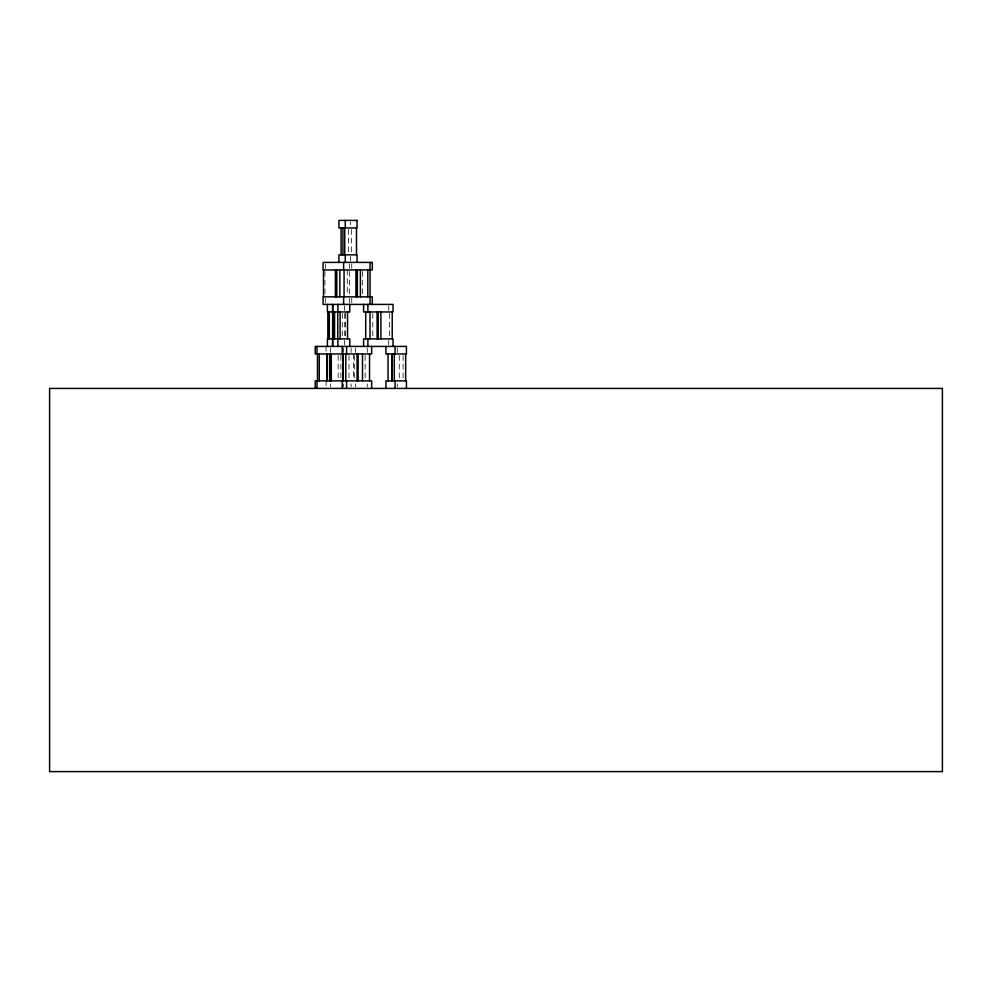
<?xml version="1.0" encoding="UTF-8"?>
<svg xmlns="http://www.w3.org/2000/svg" width="992" height="992" viewBox="0 0 992 992"><rect width="100%" height="100%" fill="white"/><g stroke="black" fill="none" stroke-linecap="round" stroke-linejoin="round"><path stroke-width="0.74" stroke-dasharray="4.96 3.72" d="M403.099 355.471L403.099 379.366M399.28 355.471L399.28 379.366M397.296 347.932L397.296 352.47M397.296 383.879L397.296 386.905M389.534 313.46L389.534 337.354M388.728 305.92L388.728 310.459M388.728 340.368L388.728 344.906M372.781 313.46L372.781 337.354M367.263 347.932L367.263 352.47M367.263 383.879L367.263 386.905M365.155 355.471L365.155 379.366M362.638 271.461L362.638 295.356M355.496 347.932L355.496 352.47M355.496 383.879L355.496 386.905M354.318 355.471L354.318 379.366M353.388 353.97L353.388 379.366M351.751 263.909L351.751 268.448M351.751 298.356L351.751 302.895M351.317 229.45L351.317 253.344M351.106 347.932L351.106 352.47M351.106 383.879L351.106 386.905M350.647 221.91L350.647 224.936M350.647 256.358L350.647 260.884M349.506 263.909L349.506 268.448M349.519 271.461L349.519 295.356M349.506 298.356L349.506 302.895M348.986 355.471L348.986 379.366M348.452 229.45L348.452 253.344M347.274 269.96L347.274 295.356M345.166 313.46L345.166 337.354M344.931 313.46L344.931 337.354M344.534 305.92L344.484 310.459M344.534 340.368L344.484 344.906M343.604 347.932L343.604 352.47M343.604 383.879L343.604 386.905M342.314 313.46L342.314 337.354M340.901 355.471L340.901 379.366M338.148 355.471L338.148 379.366M330.448 347.932L330.448 352.47M330.448 383.879L330.448 386.905M326.058 346.419L326.058 352.47M326.058 380.866L326.058 386.905M325.339 263.909L325.339 268.448M325.339 298.356L325.339 302.895M324.917 271.461L324.917 295.356"/><path stroke-width="1.49" d="M406.435 388.418L406.435 380.866L385.913 380.866L385.913 388.418M405.666 353.97L405.666 380.866M395.064 346.419L395.064 353.97M395.064 380.866L395.064 388.418M394.295 353.97L394.295 380.866M393.03 346.419L393.03 338.855L363.593 338.855L363.593 346.419M392.224 311.972L392.224 338.855M392.162 353.97L392.162 380.866M391.716 353.97L391.716 380.866M388.046 353.97L388.046 380.866M385.913 346.419L385.913 353.97L406.435 353.97L406.435 346.419L315.233 346.419L315.233 353.97L371.665 353.97L371.665 346.419M380.903 311.972L380.903 338.855M378.225 311.972L378.225 338.855M377.084 311.972L377.084 338.855M372.298 304.408L372.298 296.844L323.082 296.844L323.082 304.408L393.03 304.408L393.03 311.972L363.593 311.972L363.593 304.408M371.665 388.418L371.665 380.866L315.233 380.866L315.233 388.418M370.066 269.96L370.066 296.844M370.053 262.396L370.053 269.96M370.053 296.844L370.053 304.408M370.004 311.972L370.004 338.855M369.545 353.97L369.545 380.866M367.821 269.96L367.821 296.844M367.883 304.408L367.883 311.972M367.883 338.855L367.883 346.419M365.713 311.972L365.713 338.855M362.502 353.97L362.502 380.866M360.394 269.96L360.394 296.844M358.112 353.97L358.112 380.866M357.356 269.96L357.356 296.844M357.058 353.97L357.058 380.866M357.021 262.396L357.021 254.845L338.904 254.845L338.904 262.396M356.488 227.949L356.488 254.845M355.942 269.96L355.942 296.844M349.767 304.408L349.767 311.972L327.397 311.972L327.397 304.408M349.767 346.419L349.767 338.855L327.397 338.855L327.397 346.419M347.535 311.972L347.535 338.855M346.605 346.419L346.605 353.97M346.605 380.866L346.605 388.418M345.786 353.97L345.786 380.866M345.266 220.398L345.266 227.949M345.266 254.845L345.266 262.396M344.732 227.949L344.732 254.845M344.063 269.96L344.063 296.844M343.629 262.396L343.629 269.96M343.629 296.844L343.629 304.408M343.269 353.97L343.269 380.866M343.046 353.97L343.046 380.866M342.934 227.949L342.934 254.845M342.215 346.419L342.215 353.97M342.215 380.866L342.215 388.418M341.099 227.949L341.099 254.845M340.12 311.972L340.12 338.855M339.847 269.96L339.847 296.844M337.9 304.408L337.9 311.972M337.9 338.855L337.9 346.419M337.751 311.972L337.751 338.855M336.796 269.96L336.796 296.844M335.395 269.96L335.395 296.844M334.552 311.972L334.552 338.855M333.064 311.972L333.064 338.855M332.667 311.972L332.667 304.408L332.618 346.419L332.667 338.855M331.303 353.97L331.303 380.866M330.187 353.97L330.187 380.866M329.617 353.97L329.617 380.866M329.319 311.972L329.319 338.855M327.831 311.972L327.831 338.855M326.876 353.97L326.876 380.866M326.74 353.97L326.74 380.866M323.504 269.96L323.504 296.844M319.263 353.97L319.263 380.866M317.477 353.97L317.477 380.866M317.018 346.419L317.018 353.97M317.018 380.866L317.018 388.418M357.021 220.398L338.904 220.398L338.904 227.949L357.021 227.949L357.021 220.398M372.298 262.396L323.082 262.396L323.082 269.96L372.298 269.96L372.298 262.396M942.4 388.418L49.6 388.418L49.6 771.602L942.4 771.602L942.4 388.418"/></g></svg>
